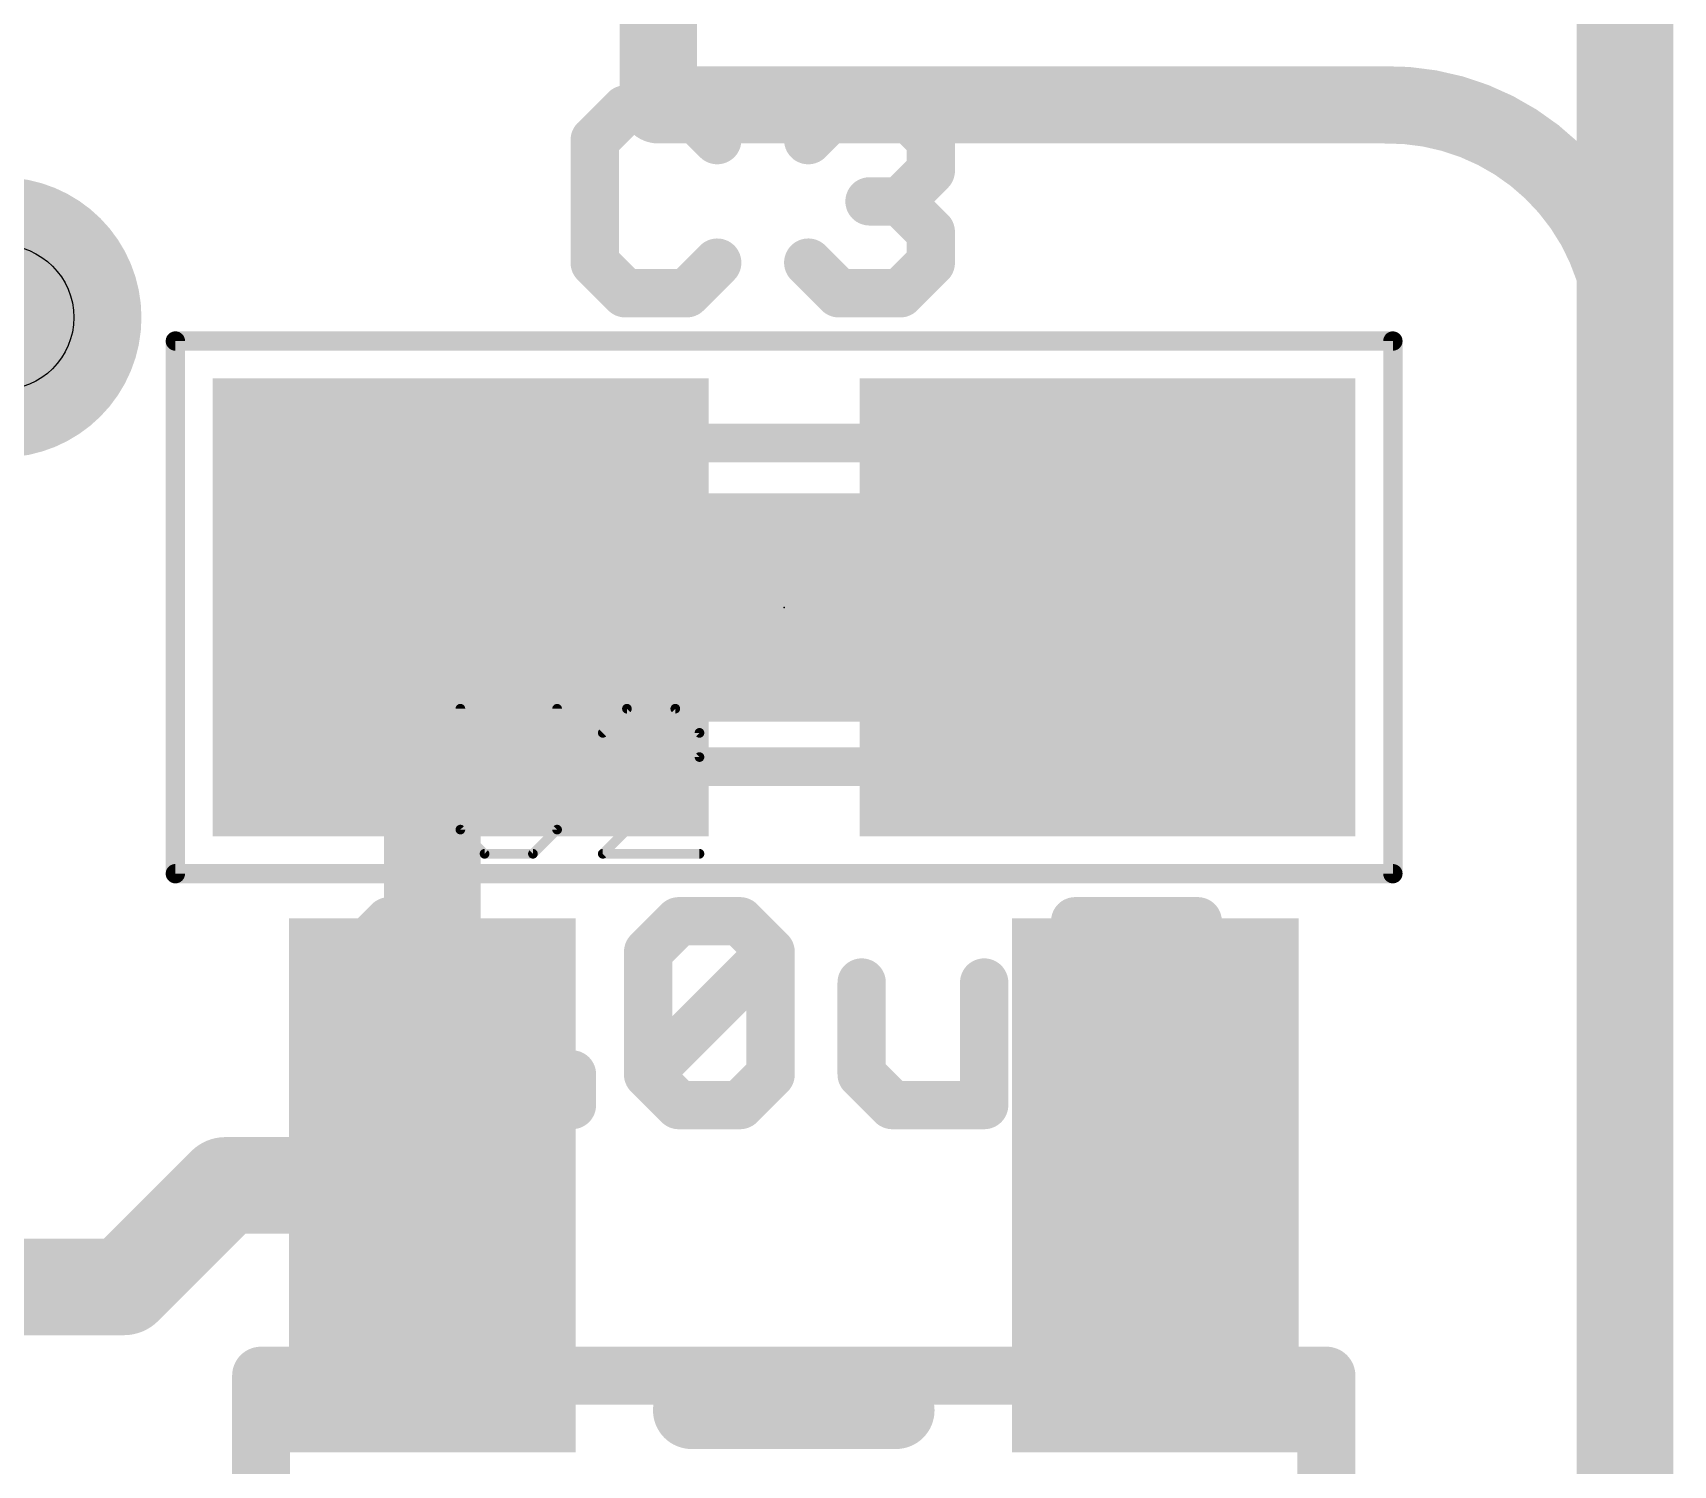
# Model space of a CAD drawing. Extents: x -32 to 75, y -66 to 21.
# Drawn here: x 5.976 to 10.287, y 5.619 to 9.384 of the extents above; entities that cross this region are included whole.
import ezdxf

# ---------------------------------------------------------------- set-up
doc = ezdxf.new("R2010")
doc.units = 0
for name, color, linetype in [('1', 12, 'CONTINUOUS'), ('16', 132, 'CONTINUOUS'), ('18', 110, 'CONTINUOUS'), ('20', 31, 'CONTINUOUS'), ('21', 41, 'CONTINUOUS'), ('23', 53, 'CONTINUOUS'), ('25', 253, 'CONTINUOUS'), ('27', 253, 'CONTINUOUS'), ('29', 253, 'CONTINUOUS'), ('31', 253, 'CONTINUOUS'), ('35', 253, 'CONTINUOUS'), ('39', 12, 'CONTINUOUS'), ('44', 253, 'CONTINUOUS'), ('47', 253, 'CONTINUOUS'), ('51', 53, 'CONTINUOUS')]:
    doc.layers.add(name, color=color, linetype=linetype)

# ---------------------------------------------------------------- blocks, each defined once
blk = doc.blocks.new('RECT')
blk.add_solid([(-0.5, -0.5), (0.5, -0.5), (-0.5, 0.5), (0.5, 0.5)])
blk = doc.blocks.new('ROUNDV')
at = {"const_width": 0.5}
blk.add_lwpolyline([(0, -0.25, 1), (0, 0.25, 1), (0, -0.25)], format="xyb", dxfattribs=at)

msp = doc.modelspace()

# ---------------------------------------------------------------- linework, layer by layer
at = {"layer": '1', "const_width": 0.254}
for points in [[(10.16, 13.97), (10.16, 0)], [(7.0256, 7.7994), (7.1002, 7.874)], [(7.0256, 6.3547), (7.0256, 7.7994)], [(6.215, 6.088), (6.4817, 6.3547)], [(6.4817, 6.3547), (7.0256, 6.3547)], [(4.9784, 6.088), (6.215, 6.088)]]:
    msp.add_lwpolyline(points, dxfattribs=at)
at = {"layer": '1', "const_width": 0.127}
for points in [[(7.1451, 7.8291, 1), (7.0553, 7.9189)], [(7.0891, 7.7994, 1), (6.9621, 7.7994)], [(6.9807, 7.8443, 1), (7.0705, 7.7545)], [(6.4817, 6.4182, 1), (6.4817, 6.2912)], [(6.5266, 6.3098, 1), (6.4368, 6.3996)], [(7.0256, 6.2912, 1), (7.0256, 6.4182)], [(6.9621, 6.3547, 1), (7.0891, 6.3547)], [(6.215, 6.0245, 1), (6.215, 6.1515)], [(6.1701, 6.1329, 1), (6.2599, 6.0431)]]:
    msp.add_lwpolyline(points, format="xyb", dxfattribs=at)
at = {"layer": '16', "const_width": 0.254}
msp.add_lwpolyline([(10.16, 13.97), (10.16, 0)], dxfattribs=at)
at = {"layer": '20', "const_width": 0.2032}
for points in [[(7.62, 9.1948), (7.62, 12.7)], [(7.62, 9.1948), (9.525, 9.1948)], [(10.16, 8.5852), (10.16, 1.27)]]:
    msp.add_lwpolyline(points, dxfattribs=at)
at = {"layer": '20'}
for points, const_width in [([(7.62, 9.2456, 1), (7.62, 9.144)], 0.1016), ([(10.16, 8.5852, 0.4142), (9.525, 9.1948)], 0.2032), ([(9.524, 9.2456, 1), (9.526, 9.144)], 0.1016), ([(9.525, 9.144, 1), (9.525, 9.2456)], 0.1016), ([(7.5692, 9.1948, 1), (7.6708, 9.1948)], 0.1016), ([(10.2108, 8.5852, 1), (10.1092, 8.5852)], 0.1016), ([(10.1092, 8.5842, 1), (10.2108, 8.5862)], 0.1016)]:
    msp.add_lwpolyline(points, format="xyb", dxfattribs=dict(at, const_width=const_width))
at = {"layer": '21', "const_width": 0.2032}
msp.add_lwpolyline([(7.7072, 5.7634), (8.244, 5.7634)], dxfattribs=at)
at = {"layer": '21', "const_width": 0.1016}
for points in [[(7.7072, 5.8142, 1), (7.7072, 5.7126)], [(8.244, 5.7126, 1), (8.244, 5.8142)]]:
    msp.add_lwpolyline(points, format="xyb", dxfattribs=at)
at = {"layer": '23'}
msp.add_point((7.9502, 7.874), dxfattribs=at)
at = {"layer": '25'}
for points, const_width in [([(7.5329, 9.1825), (7.4524, 9.102)], 0.127), ([(7.6939, 9.1825), (7.5329, 9.1825)], 0.127), ([(7.7744, 9.102), (7.6939, 9.1825)], 0.127), ([(8.0137, 9.102), (8.0942, 9.1825)], 0.127), ([(8.0942, 9.1825), (8.2552, 9.1825)], 0.127), ([(8.2552, 9.1825), (8.3357, 9.102)], 0.127), ([(7.4524, 9.102), (7.4524, 8.78)], 0.127), ([(8.3357, 9.102), (8.3357, 9.0215)], 0.127), ([(8.3357, 9.0215), (8.2552, 8.941)], 0.127), ([(8.2552, 8.941), (8.1747, 8.941)], 0.127), ([(8.2552, 8.941), (8.3357, 8.8605)], 0.127), ([(8.3357, 8.8605), (8.3357, 8.78)], 0.127), ([(7.4524, 8.78), (7.5329, 8.6995)], 0.127), ([(7.6939, 8.6995), (7.7744, 8.78)], 0.127), ([(8.0942, 8.6995), (8.0137, 8.78)], 0.127), ([(8.3357, 8.78), (8.2552, 8.6995)], 0.127), ([(7.5329, 8.6995), (7.6939, 8.6995)], 0.127), ([(8.2552, 8.6995), (8.0942, 8.6995)], 0.127), ([(7.0993, 7.6076), (7.0993, 7.2899)], 0.0254), ([(7.3535, 7.2899), (7.3535, 7.6076)], 0.0254), ([(7.5371, 7.6076), (7.4735, 7.5441)], 0.0254), ([(7.6642, 7.6076), (7.5371, 7.6076)], 0.0254), ([(7.7277, 7.5441), (7.6642, 7.6076)], 0.0254), ([(7.7277, 7.4805), (7.7277, 7.5441)], 0.0254), ([(7.4735, 7.2263), (7.7277, 7.4805)], 0.0254), ([(7.0993, 7.2899), (7.1629, 7.2263)], 0.0254), ([(7.29, 7.2263), (7.3535, 7.2899)], 0.0254), ([(7.1629, 7.2263), (7.29, 7.2263)], 0.0254), ([(7.7277, 7.2263), (7.4735, 7.2263)], 0.0254)]:
    msp.add_lwpolyline(points, dxfattribs=dict(at, const_width=const_width))
for points, const_width in [([(7.5329, 9.2143, 1), (7.5329, 9.1508)], 0.0635), ([(7.5553, 9.1601, 1), (7.5104, 9.205)], 0.0635), ([(7.7163, 9.205, 1), (7.6714, 9.1601)], 0.0635), ([(7.6939, 9.1508, 1), (7.6939, 9.2143)], 0.0635), ([(8.0942, 9.2143, 1), (8.0942, 9.1508)], 0.0635), ([(8.1167, 9.1601, 1), (8.0717, 9.205)], 0.0635), ([(8.2777, 9.205, 1), (8.2328, 9.1601)], 0.0635), ([(8.2552, 9.1508, 1), (8.2552, 9.2143)], 0.0635), ([(7.4841, 9.102, 1), (7.4206, 9.102)], 0.0635), ([(7.4299, 9.1245, 1), (7.4748, 9.0796)], 0.0635), ([(7.7519, 9.0796, 1), (7.7968, 9.1245)], 0.0635), ([(7.9912, 9.1245, 1), (8.0362, 9.0796)], 0.0635), ([(8.3675, 9.102, 1), (8.304, 9.102)], 0.0635), ([(8.3133, 9.0796, 1), (8.3582, 9.1245)], 0.0635), ([(8.3582, 8.9991, 1), (8.3133, 9.044)], 0.0635), ([(8.304, 9.0215, 1), (8.3675, 9.0215)], 0.0635), ([(8.1747, 8.9728, 1), (8.1747, 8.9093)], 0.0635), ([(8.2777, 8.9635, 1), (8.2328, 8.9186)], 0.0635), ([(8.2328, 8.9635, 1), (8.2777, 8.9186)], 0.0635), ([(8.2552, 8.9093, 1), (8.2552, 8.9728)], 0.0635), ([(8.3675, 8.8605, 1), (8.304, 8.8605)], 0.0635), ([(8.3133, 8.8381, 1), (8.3582, 8.883)], 0.0635), ([(7.4748, 8.8025, 1), (7.4299, 8.7575)], 0.0635), ([(7.7968, 8.7575, 1), (7.7519, 8.8025)], 0.0635), ([(8.0362, 8.8025, 1), (7.9912, 8.7575)], 0.0635), ([(8.3582, 8.7575, 1), (8.3133, 8.8025)], 0.0635), ([(7.4206, 8.78, 1), (7.4841, 8.78)], 0.0635), ([(8.304, 8.78, 1), (8.3675, 8.78)], 0.0635), ([(7.5329, 8.7313, 1), (7.5329, 8.6677)], 0.0635), ([(7.5104, 8.677, 1), (7.5553, 8.722)], 0.0635), ([(7.6714, 8.722, 1), (7.7163, 8.677)], 0.0635), ([(7.6939, 8.6677, 1), (7.6939, 8.7313)], 0.0635), ([(8.0942, 8.7313, 1), (8.0942, 8.6677)], 0.0635), ([(8.0717, 8.677, 1), (8.1167, 8.722)], 0.0635), ([(8.2328, 8.722, 1), (8.2777, 8.677)], 0.0635), ([(8.2552, 8.6677, 1), (8.2552, 8.7313)], 0.0635), ([(7.1057, 7.6076, 1), (7.093, 7.6076)], 0.0127), ([(7.3599, 7.6076, 1), (7.3472, 7.6076)], 0.0127), ([(7.5371, 7.614, 1), (7.5371, 7.6013)], 0.0127), ([(7.5415, 7.6031, 1), (7.5326, 7.6121)], 0.0127), ([(7.6687, 7.6121, 1), (7.6597, 7.6031)], 0.0127), ([(7.6642, 7.6013, 1), (7.6642, 7.614)], 0.0127), ([(7.469, 7.5486, 1), (7.478, 7.5396)], 0.0127), ([(7.7341, 7.5441, 1), (7.7214, 7.5441)], 0.0127), ([(7.7232, 7.5396, 1), (7.7322, 7.5486)], 0.0127), ([(7.7214, 7.4805, 1), (7.7341, 7.4805)], 0.0127), ([(7.7322, 7.476, 1), (7.7232, 7.485)], 0.0127), ([(7.1038, 7.2943, 1), (7.0948, 7.2854)], 0.0127), ([(7.093, 7.2899, 1), (7.1057, 7.2899)], 0.0127), ([(7.3472, 7.2899, 1), (7.3599, 7.2899)], 0.0127), ([(7.358, 7.2854, 1), (7.349, 7.2943)], 0.0127), ([(7.1629, 7.2327, 1), (7.1629, 7.2199)], 0.0127), ([(7.1584, 7.2218, 1), (7.1673, 7.2308)], 0.0127), ([(7.2855, 7.2308, 1), (7.2945, 7.2218)], 0.0127), ([(7.29, 7.2199, 1), (7.29, 7.2327)], 0.0127), ([(7.4735, 7.2327, 1), (7.4735, 7.2199)], 0.0127), ([(7.469, 7.2308, 1), (7.478, 7.2218)], 0.0127), ([(7.7277, 7.2199, 1), (7.7277, 7.2327)], 0.0127)]:
    msp.add_lwpolyline(points, format="xyb", dxfattribs=dict(at, const_width=const_width))
at = {"layer": '27', "const_width": 0.127}
for points in [[(6.7508, 6.8879), (6.9118, 7.0489)], [(6.9118, 7.0489), (6.9118, 6.5659)], [(7.5927, 6.9684), (7.6732, 7.0489)], [(7.6732, 7.0489), (7.8342, 7.0489)], [(7.8342, 7.0489), (7.9147, 6.9684)], [(8.7153, 6.5659), (8.7153, 7.0489)], [(8.7153, 7.0489), (9.0373, 7.0489)], [(7.5927, 6.6464), (7.5927, 6.9684)], [(7.5927, 6.6464), (7.9147, 6.9684)], [(7.9147, 6.9684), (7.9147, 6.6464)], [(8.154, 6.8879), (8.154, 6.6464)], [(8.476, 6.5659), (8.476, 6.8879)], [(8.7153, 6.8074), (8.8763, 6.8074)], [(7.3121, 6.5659), (7.3121, 6.6464)], [(7.3121, 6.6464), (7.3926, 6.6464)], [(7.3926, 6.6464), (7.3926, 6.5659)], [(7.6732, 6.5659), (7.5927, 6.6464)], [(7.9147, 6.6464), (7.8342, 6.5659)], [(8.154, 6.6464), (8.2345, 6.5659)], [(6.7508, 6.5659), (7.0728, 6.5659)], [(7.3926, 6.5659), (7.3121, 6.5659)], [(7.8342, 6.5659), (7.6732, 6.5659)], [(8.2345, 6.5659), (8.476, 6.5659)]]:
    msp.add_lwpolyline(points, dxfattribs=at)
at = {"layer": '27', "const_width": 0.0635}
for points in [[(6.9435, 7.0489, 1), (6.88, 7.0489)], [(6.9342, 7.0265, 1), (6.8893, 7.0714)], [(7.6732, 7.0807, 1), (7.6732, 7.0172)], [(7.6957, 7.0265, 1), (7.6508, 7.0714)], [(7.8567, 7.0714, 1), (7.8118, 7.0265)], [(7.8342, 7.0172, 1), (7.8342, 7.0807)], [(8.7153, 7.0807, 1), (8.7153, 7.0172)], [(8.7471, 7.0489, 1), (8.6836, 7.0489)], [(9.0373, 7.0172, 1), (9.0373, 7.0807)], [(7.6245, 6.9684, 1), (7.561, 6.9684)], [(7.9465, 6.9684, 1), (7.883, 6.9684)], [(7.9372, 6.946, 1), (7.8923, 6.9909)], [(7.5703, 6.9909, 1), (7.6152, 6.946)], [(7.8923, 6.946, 1), (7.9372, 6.9909)], [(6.7283, 6.9104, 1), (6.7732, 6.8655)], [(8.1858, 6.8879, 1), (8.1223, 6.8879)], [(8.5078, 6.8879, 1), (8.4443, 6.8879)], [(8.7153, 6.8392, 1), (8.7153, 6.7757)], [(8.8763, 6.7757, 1), (8.8763, 6.8392)], [(7.3121, 6.6782, 1), (7.3121, 6.6147)], [(7.3438, 6.6464, 1), (7.2803, 6.6464)], [(7.4243, 6.6464, 1), (7.3608, 6.6464)], [(7.3926, 6.6147, 1), (7.3926, 6.6782)], [(7.6152, 6.6689, 1), (7.5703, 6.6239)], [(7.5703, 6.6689, 1), (7.6152, 6.6239)], [(7.9372, 6.6239, 1), (7.8923, 6.6689)], [(8.1765, 6.6689, 1), (8.1316, 6.6239)], [(7.561, 6.6464, 1), (7.6245, 6.6464)], [(7.883, 6.6464, 1), (7.9465, 6.6464)], [(8.1223, 6.6464, 1), (8.1858, 6.6464)], [(6.7508, 6.5976, 1), (6.7508, 6.5342)], [(6.88, 6.5659, 1), (6.9435, 6.5659)], [(7.0728, 6.5342, 1), (7.0728, 6.5976)], [(7.2803, 6.5659, 1), (7.3438, 6.5659)], [(7.3121, 6.5976, 1), (7.3121, 6.5342)], [(7.3608, 6.5659, 1), (7.4243, 6.5659)], [(7.3926, 6.5342, 1), (7.3926, 6.5976)], [(7.6732, 6.5976, 1), (7.6732, 6.5342)], [(7.6508, 6.5434, 1), (7.6957, 6.5884)], [(7.8118, 6.5884, 1), (7.8567, 6.5434)], [(7.8342, 6.5342, 1), (7.8342, 6.5976)], [(8.2345, 6.5976, 1), (8.2345, 6.5342)], [(8.2121, 6.5434, 1), (8.257, 6.5884)], [(8.4443, 6.5659, 1), (8.5078, 6.5659)], [(8.476, 6.5342, 1), (8.476, 6.5976)], [(8.6836, 6.5659, 1), (8.7471, 6.5659)]]:
    msp.add_lwpolyline(points, format="xyb", dxfattribs=at)
at = {"layer": '39', "const_width": 0.0508}
for points in [[(6.3502, 8.574), (9.5502, 8.574)], [(6.3502, 7.174), (6.3502, 8.574)], [(9.5502, 8.574), (9.5502, 7.174)], [(9.5502, 7.174), (6.3502, 7.174)]]:
    msp.add_lwpolyline(points, dxfattribs=at)
at = {"layer": '39', "const_width": 0.0254}
for points in [[(6.3502, 8.5867, 1), (6.3502, 8.5613)], [(6.3629, 8.574, 1), (6.3375, 8.574)], [(9.5629, 8.574, 1), (9.5375, 8.574)], [(9.5502, 8.5613, 1), (9.5502, 8.5867)], [(6.3502, 7.1867, 1), (6.3502, 7.1613)], [(6.3375, 7.174, 1), (6.3629, 7.174)], [(9.5375, 7.174, 1), (9.5629, 7.174)], [(9.5502, 7.1613, 1), (9.5502, 7.1867)]]:
    msp.add_lwpolyline(points, format="xyb", dxfattribs=at)
at = {"layer": '44'}
msp.add_circle((5.8928, 8.636), 0.1905, dxfattribs=at)
at = {"layer": '47', "const_width": 0.13}
msp.add_lwpolyline([(10.16, 0), (10.16, 21)], dxfattribs=at)
at = {"layer": '51'}
for points, const_width in [([(7.5942, 8.306), (8.3062, 8.306)], 0.1016), ([(7.5942, 7.455), (8.3062, 7.455)], 0.1016), ([(6.5756, 5.8546), (9.3756, 5.8546)], 0.1524), ([(6.5756, 5.8546), (6.5756, 4.2546)], 0.1524), ([(9.3756, 5.8546), (9.3756, 4.2546)], 0.1524)]:
    msp.add_lwpolyline(points, dxfattribs=dict(at, const_width=const_width))
for points, const_width in [([(7.5942, 8.3314, 1), (7.5942, 8.2806)], 0.0508), ([(8.3062, 8.2806, 1), (8.3062, 8.3314)], 0.0508), ([(7.5942, 7.4804, 1), (7.5942, 7.4296)], 0.0508), ([(8.3062, 7.4296, 1), (8.3062, 7.4804)], 0.0508), ([(6.5756, 5.8927, 1), (6.5756, 5.8165)], 0.0762), ([(6.6137, 5.8546, 1), (6.5375, 5.8546)], 0.0762), ([(9.4137, 5.8546, 1), (9.3375, 5.8546)], 0.0762), ([(9.3756, 5.8165, 1), (9.3756, 5.8927)], 0.0762)]:
    msp.add_lwpolyline(points, format="xyb", dxfattribs=dict(at, const_width=const_width))

# ---------------------------------------------------------------- block references
at = {"layer": '1', "xscale": 1.1}
for p in [(7.1002, 7.874), (8.8002, 7.874)]:
    msp.add_blockref('RECT', p, dxfattribs=at)
at = {"layer": '1', "xscale": 0.55, "yscale": 1.2}
for p in [(7.0256, 6.3547), (8.9256, 6.3547)]:
    msp.add_blockref('RECT', p, dxfattribs=at)
at = {"layer": '18', "xscale": 0.7366, "yscale": 0.7366}
msp.add_blockref('ROUNDV', (5.8928, 8.636), dxfattribs=at)
msp.add_blockref('ROUNDV', (5.8928, 8.636), dxfattribs=at)
at = {"layer": '29'}
for p, xscale, yscale in [((7.1002, 7.874), 1.3032, 1.2032), ((8.8002, 7.874), 1.3032, 1.2032), ((7.0256, 6.3547), 0.7532, 1.4032), ((8.9256, 6.3547), 0.7532, 1.4032)]:
    msp.add_blockref('RECT', p, dxfattribs=dict(at, xscale=xscale, yscale=yscale))
at = {"layer": '31', "xscale": 1.1}
for p in [(7.1002, 7.874), (8.8002, 7.874)]:
    msp.add_blockref('RECT', p, dxfattribs=at)
at = {"layer": '31', "xscale": 0.55, "yscale": 1.2}
for p in [(7.0256, 6.3547), (8.9256, 6.3547)]:
    msp.add_blockref('RECT', p, dxfattribs=at)
at = {"layer": '35', "xscale": 0.3998, "yscale": 0.6}
msp.add_blockref('RECT', (7.9502, 7.874), dxfattribs=at)
at = {"layer": '51'}
for p, xscale, yscale in [((7.362, 7.8791), 0.5001, 0.95), ((8.5305, 7.8791), 0.5001, 0.95), ((7.0256, 6.2296), 0.5, 0.65), ((8.9256, 6.2296), 0.5, 0.65)]:
    msp.add_blockref('RECT', p, dxfattribs=dict(at, xscale=xscale, yscale=yscale))

doc.saveas('drawing.dxf')
